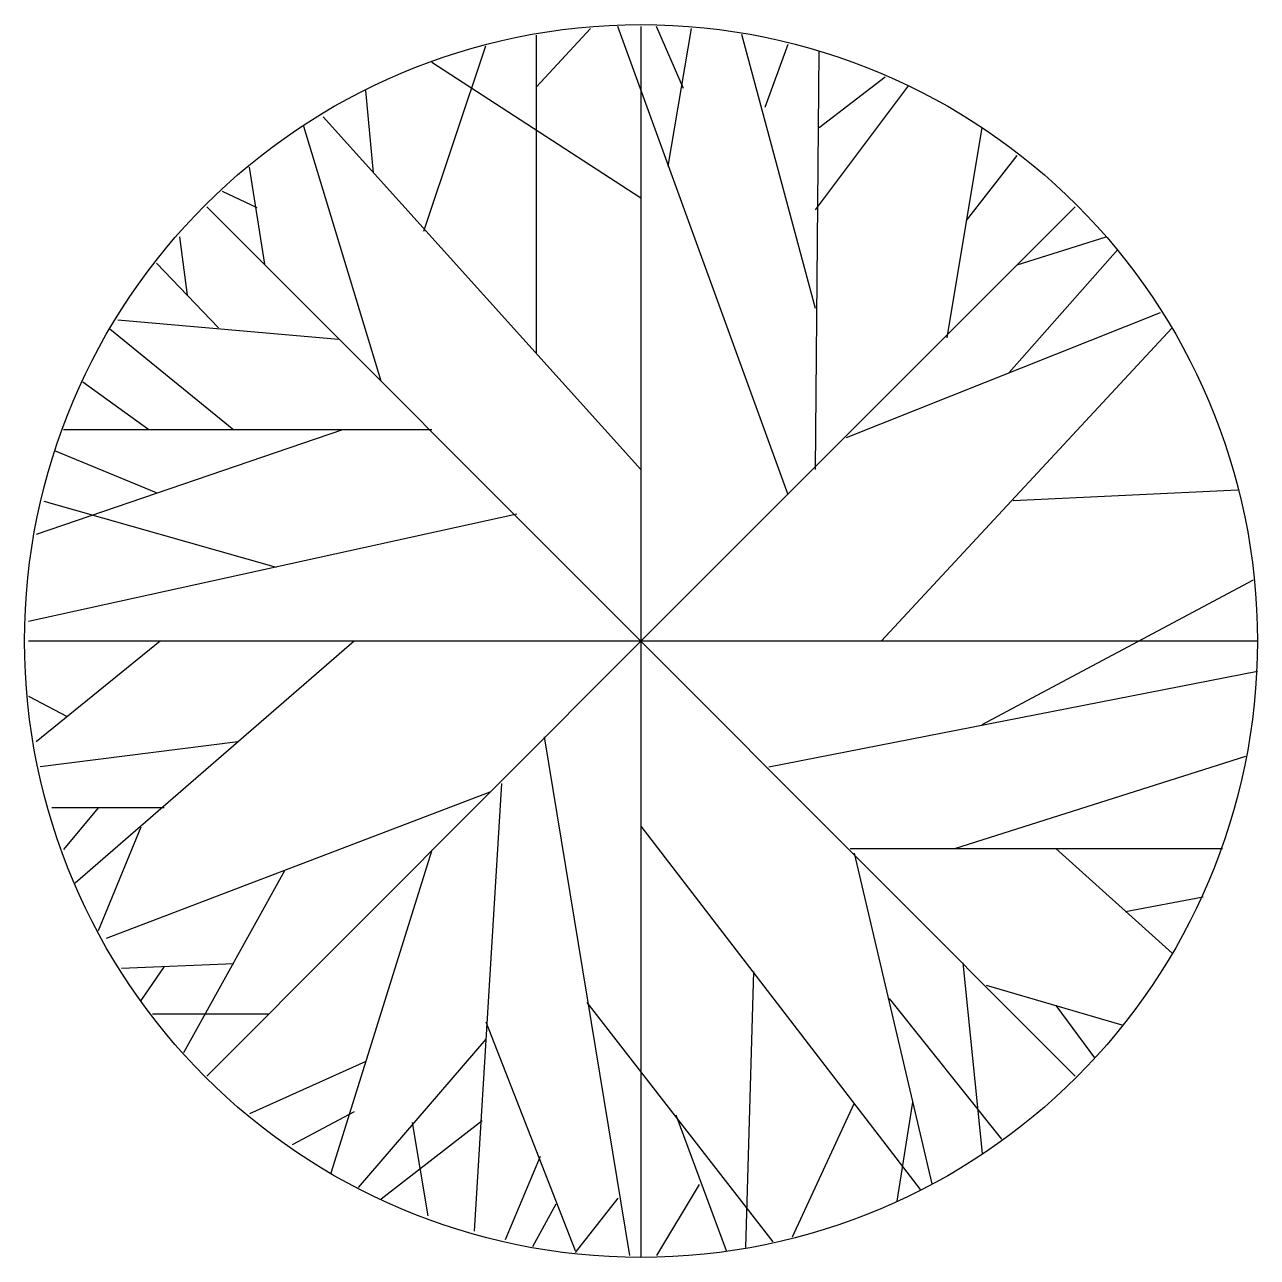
# Model space of a CAD drawing. Extents: x 321772 to 322766, y 69316 to 70310.
import ezdxf

# ---------------------------------------------------------------- set-up
doc = ezdxf.new("R2010")
doc.units = 0
doc.header["$MEASUREMENT"] = 0
doc.layers.get('0').update_dxf_attribs({"linetype": 'CONTINUOUS'})

msp = doc.modelspace()

# ---------------------------------------------------------------- linework, layer by layer
at = {"color": 7, "linetype": 'CONTINUOUS'}
for p, q in [((322387.84, 69930.85), (322250.34, 70308.2)), ((322269.09, 70308.2), (322269.09, 69812.88)), ((322303.47, 70258.2), (322281.59, 70308.2)), ((322184.72, 70259.76), (322228.47, 70306.63)), ((322184.72, 70044.91), (322184.72, 70301.16)), ((322290.97, 70195.7), (322309.72, 70306.63)), ((322409.72, 70080.85), (322350.34, 70301.95)), ((322094.09, 70143.35), (322144.09, 70292.57)), ((322369.09, 70243.35), (322387.84, 70294.13)), ((322269.09, 70169.91), (322100.34, 70279.29)), ((322409.72, 69951.16), (322412.84, 70287.88)), ((322409.72, 70160.54), (322484.72, 70260.54)), ((322412.84, 70226.95), (322465.97, 70267.57)), ((322053.47, 70190.23), (322047.22, 70256.63)), ((322269.09, 69951.16), (322012.84, 70235.54)), ((322059.72, 70022.26), (321997.22, 70227.73)), ((322515.97, 70057.41), (322544.09, 70226.95)), ((322531.59, 70151.95), (322572.22, 70204.29)), ((321965.97, 70116.79), (321953.47, 70194.91)), ((321959.72, 70162.1), (321931.59, 70175.38)), ((322269.09, 69812.88), (321919.09, 70162.88)), ((322269.09, 69812.88), (322619.09, 70162.88)), ((321903.47, 70091.79), (321897.22, 70138.66)), ((322572.22, 70116.01), (322644.09, 70138.66)), ((322565.97, 70029.29), (322653.47, 70128.51)), ((321928.47, 70065.23), (321878.47, 70117.57)), ((322025.34, 70055.85), (321847.22, 70071.48)), ((322434.72, 69976.95), (322687.84, 70077.73)), ((321840.97, 70064.45), (321940.97, 69983.2)), ((322462.84, 69812.88), (322697.22, 70065.23)), ((321872.22, 69983.2), (321819.09, 70021.48)), ((322028.47, 69983.2), (321781.59, 69898.82)), ((322100.34, 69983.2), (321803.47, 69983.2)), ((321878.47, 69932.41), (321797.22, 69966.01)), ((322569.09, 69926.16), (322750.34, 69934.76)), ((321975.34, 69872.26), (321787.84, 69925.38)), ((322169.09, 69915.23), (321775.34, 69828.51)), ((322544.09, 69745.7), (322762.84, 69862.1)), ((322269.09, 69812.88), (321775.34, 69812.88)), ((321881.59, 69812.88), (321781.59, 69731.63)), ((322037.84, 69812.88), (321812.84, 69617.57)), ((322269.09, 69812.88), (321919.09, 69462.1)), ((322269.09, 69812.88), (322269.09, 69316.79)), ((322765.97, 69812.88), (322269.09, 69812.88)), ((322269.09, 69812.88), (322619.09, 69462.1)), ((322372.22, 69711.32), (322765.97, 69788.66)), ((321775.34, 69768.35), (321806.59, 69751.95)), ((321944.09, 69731.63), (321784.72, 69711.32)), ((322190.97, 69735.54), (322259.72, 69317.57)), ((322522.22, 69645.7), (322756.59, 69719.91)), ((322156.59, 69698.04), (322134.72, 69337.1)), ((322147.22, 69691.01), (321837.84, 69573.04)), ((321884.72, 69678.51), (321794.09, 69678.51)), ((321831.59, 69678.51), (321803.47, 69644.91)), ((321865.97, 69662.88), (321831.59, 69579.29)), ((322269.09, 69663.66), (322494.09, 69370.7)), ((322100.34, 69644.13), (322019.09, 69383.98)), ((322437.84, 69645.7), (322737.84, 69645.7)), ((322603.47, 69645.7), (322697.22, 69561.32)), ((322440.97, 69641.79), (322503.47, 69375.38)), ((321981.59, 69627.73), (321900.34, 69480.85)), ((322659.72, 69594.91), (322722.22, 69606.63)), ((321940.97, 69552.73), (321850.34, 69548.82)), ((322528.47, 69553.51), (322544.09, 69399.6)), ((321884.72, 69550.38), (321865.97, 69523.04)), ((322359.72, 69546.48), (322353.47, 69323.82)), ((322547.22, 69535.54), (322656.59, 69503.51)), ((322469.09, 69524.6), (322559.72, 69411.32)), ((322225.34, 69521.48), (322375.34, 69328.51)), ((322603.47, 69519.13), (322634.72, 69476.95)), ((321969.09, 69512.1), (321875.34, 69512.1)), ((322144.09, 69505.85), (322215.97, 69321.48)), ((322144.09, 69491.79), (322040.97, 69372.26)), ((322047.22, 69473.82), (321953.47, 69431.63)), ((322440.97, 69440.23), (322390.97, 69332.41)), ((322487.84, 69441.01), (322475.34, 69361.32)), ((322037.84, 69433.2), (321987.84, 69406.63)), ((322140.97, 69426.16), (322059.72, 69362.88)), ((322084.72, 69424.6), (322097.22, 69349.6)), ((322297.22, 69430.85), (322337.84, 69321.48)), ((322187.84, 69397.26), (322159.72, 69330.07)), ((322315.97, 69374.6), (322281.59, 69317.57)), ((322200.34, 69358.98), (322181.59, 69324.6)), ((322250.34, 69363.66), (322215.97, 69319.91))]:
    msp.add_line(p, q, dxfattribs=at)
msp.add_circle((322269.09, 69812.88), 496.88, dxfattribs=at)

doc.saveas('drawing.dxf')
